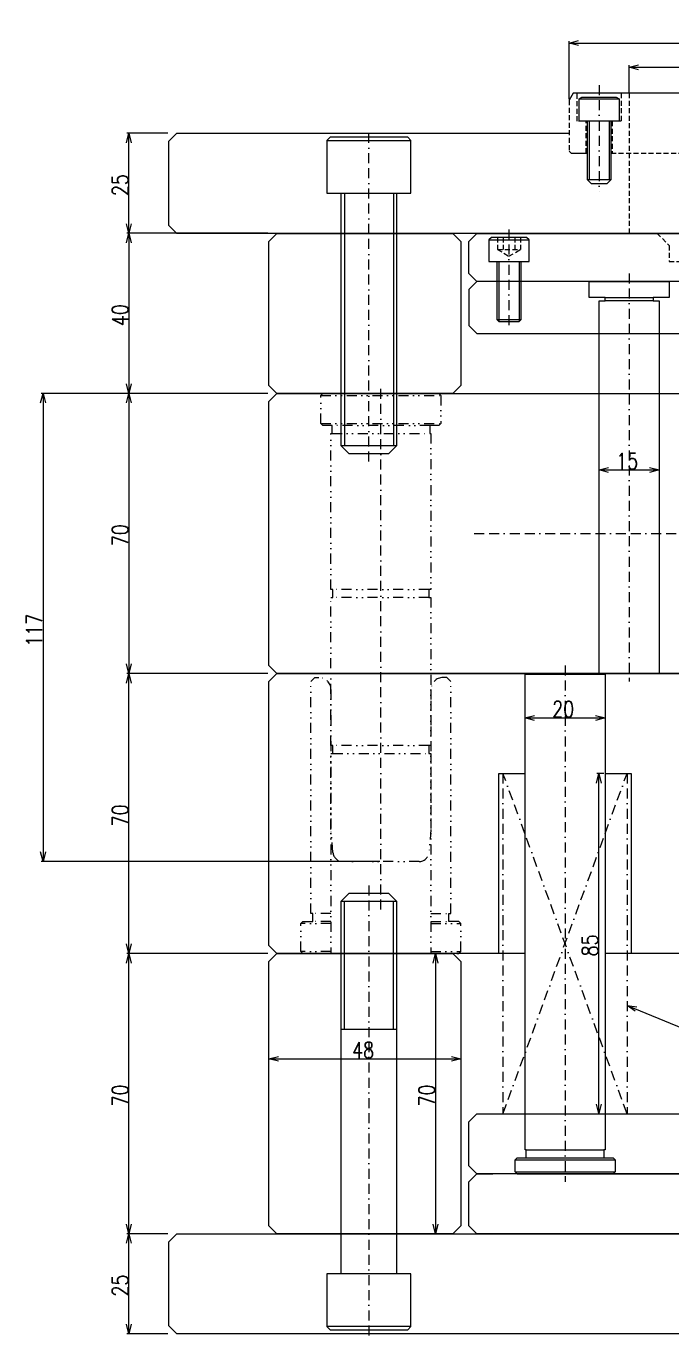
# Model space of a CAD drawing. Extents: x -430 to 437, y -440 to 538.
# Drawn here: x -383.1 to -221.5, y 71.4 to 399.2 of the extents above; entities that cross this region are included whole.
import ezdxf

# ---------------------------------------------------------------- set-up
doc = ezdxf.new("R2010")
doc.units = 0
for name, pattern in [('BORDER', [8.75, 2.5, -1.25, 2.5, -1.25, 0, -1.25]), ('DIVIDE', [6.25, 2.5, -1.25, 0, -1.25, 0, -1.25]), ('HIDDEN', [1.875, 1.25, -0.625])]:
    doc.linetypes.add(name, pattern=pattern)
for name, color, linetype in [('1', 7, 'CONTINUOUS'), ('13', 7, 'CONTINUOUS'), ('136', 7, 'CONTINUOUS'), ('6', 7, 'CONTINUOUS')]:
    doc.layers.add(name, color=color, linetype=linetype)
doc.styles.add('EXCESS_STANDARD', font='txt', dxfattribs={"height": 0.2, "bigfont": 'BIGFONT'})
doc.dimstyles.new('ISO-25', dxfattribs={"dimtxt": 4, "dimasz": 2.4, "dimexe": 0.18, "dimexo": 0.3, "dimgap": 0.2, "dimtad": 1, "dimtih": 1, "dimtoh": 1, "dimzin": 12, "dimcen": 0.09, "dimazin": 3, "dimtfac": 0.5, "dimtofl": 0, "dimtmove": 0, "dimatfit": 3})

# ---------------------------------------------------------------- blocks, each defined once
blk = doc.blocks.new('*D2')
at = {"layer": '1', "color": 50, "linetype": 'CONTINUOUS'}
for p, q in [((-247.45, 394.98), (-245.05, 395.58)), ((-247.45, 380.99), (-247.45, 395.48)), ((-245.05, 394.38), (-247.45, 394.98)), ((-247.45, 394.98), (-147.45, 394.98)), ((-149.85, 395.58), (-147.45, 394.98)), ((-147.45, 394.98), (-149.85, 394.38)), ((-147.45, 380.99), (-147.45, 395.48))]:
    blk.add_line(p, q, dxfattribs=at)
at = {"layer": '1', "color": 7, "linetype": 'CONTINUOUS', "style": 'EXCESS_STANDARD', "width": 0.8}
for s, p in [('%%c', (-203.85, 395.18)), ('100', (-200.65, 395.18))]:
    blk.add_text(s, height=4, dxfattribs=at).set_placement(p)
blk = doc.blocks.new('*D4')
at = {"layer": '1', "color": 50, "linetype": 'CONTINUOUS'}
for p, q in [((-240.59, 210.03), (-239.99, 212.43)), ((-238.75, 212.43), (-240.49, 212.43)), ((-239.99, 212.43), (-239.39, 210.03)), ((-239.99, 127.43), (-239.99, 212.43)), ((-239.99, 127.43), (-240.59, 129.83)), ((-239.39, 129.83), (-239.99, 127.43))]:
    blk.add_line(p, q, dxfattribs=at)
at = {"layer": '1', "color": 7, "linetype": 'CONTINUOUS', "style": 'EXCESS_STANDARD', "width": 0.8}
blk.add_text('85', height=4, rotation=90, dxfattribs=at).set_placement((-240.19, 166.73))
blk = doc.blocks.new('*D6')
at = {"layer": '1', "color": 50, "linetype": 'CONTINUOUS'}
for p, q in [((-358.05, 345.03), (-357.45, 347.43)), ((-322.75, 347.43), (-357.95, 347.43)), ((-357.45, 347.43), (-356.85, 345.03)), ((-357.45, 347.43), (-357.45, 307.43)), ((-357.45, 307.43), (-358.05, 309.83)), ((-356.85, 309.83), (-357.45, 307.43)), ((-322.75, 307.43), (-357.95, 307.43))]:
    blk.add_line(p, q, dxfattribs=at)
at = {"layer": '1', "color": 7, "linetype": 'CONTINUOUS', "style": 'EXCESS_STANDARD', "width": 0.8}
blk.add_text('40', height=4, rotation=90, dxfattribs=at).set_placement((-357.65, 324.23))
blk = doc.blocks.new('*D7')
at = {"layer": '1', "color": 50, "linetype": 'CONTINUOUS'}
for p, q in [((-358.05, 305.03), (-357.45, 307.43)), ((-322.75, 307.43), (-357.95, 307.43)), ((-357.45, 307.43), (-356.85, 305.03)), ((-357.45, 307.43), (-357.45, 237.43)), ((-357.45, 237.43), (-358.05, 239.83)), ((-356.85, 239.83), (-357.45, 237.43)), ((-322.75, 237.43), (-357.95, 237.43))]:
    blk.add_line(p, q, dxfattribs=at)
at = {"layer": '1', "color": 7, "linetype": 'CONTINUOUS', "style": 'EXCESS_STANDARD', "width": 0.8}
blk.add_text('70', height=4, rotation=90, dxfattribs=at).set_placement((-357.65, 269.23))
blk = doc.blocks.new('*D12')
at = {"layer": '1', "color": 50, "linetype": 'CONTINUOUS'}
for p, q in [((-358.05, 165.03), (-357.45, 167.43)), ((-322.75, 167.43), (-357.95, 167.43)), ((-357.45, 167.43), (-356.85, 165.03)), ((-357.45, 97.43), (-357.45, 167.43)), ((-357.45, 97.43), (-358.05, 99.83)), ((-356.85, 99.83), (-357.45, 97.43)), ((-347.75, 97.43), (-357.95, 97.43))]:
    blk.add_line(p, q, dxfattribs=at)
at = {"layer": '1', "color": 7, "linetype": 'CONTINUOUS', "style": 'EXCESS_STANDARD', "width": 0.8}
blk.add_text('70', height=4, rotation=90, dxfattribs=at).set_placement((-357.65, 129.23))
blk = doc.blocks.new('*D13')
at = {"layer": '1', "color": 50, "linetype": 'CONTINUOUS'}
for p, q in [((-258.45, 226.32), (-256.05, 226.92)), ((-256.05, 225.72), (-258.45, 226.32)), ((-258.45, 226.32), (-238.45, 226.32)), ((-240.85, 226.92), (-238.45, 226.32)), ((-238.45, 226.32), (-240.85, 225.72))]:
    blk.add_line(p, q, dxfattribs=at)
at = {"layer": '1', "color": 7, "linetype": 'CONTINUOUS', "style": 'EXCESS_STANDARD', "width": 0.8}
blk.add_text('20', height=4, dxfattribs=at).set_placement((-251.65, 226.52))
blk = doc.blocks.new('*D14')
at = {"layer": '1', "color": 50, "linetype": 'CONTINUOUS'}
for p, q in [((-379.51, 305.03), (-378.91, 307.43)), ((-322.75, 307.43), (-379.41, 307.43)), ((-378.91, 307.43), (-378.31, 305.03)), ((-378.91, 307.43), (-378.91, 190.43)), ((-378.91, 190.43), (-379.51, 192.83)), ((-294.75, 190.43), (-379.41, 190.43)), ((-378.31, 192.83), (-378.91, 190.43))]:
    blk.add_line(p, q, dxfattribs=at)
at = {"layer": '1', "color": 7, "linetype": 'CONTINUOUS', "style": 'EXCESS_STANDARD', "width": 0.8}
blk.add_text('117', height=4, rotation=90, dxfattribs=at).set_placement((-379.11, 244.13))
blk = doc.blocks.new('*D57')
at = {"layer": '1', "color": 50, "linetype": 'CONTINUOUS'}
for p, q in [((-239.95, 288.29), (-237.55, 288.89)), ((-227.35, 288.89), (-224.95, 288.29)), ((-237.55, 287.69), (-239.95, 288.29)), ((-239.95, 288.29), (-224.95, 288.29)), ((-224.95, 288.29), (-227.35, 287.69))]:
    blk.add_line(p, q, dxfattribs=at)
at = {"layer": '1', "color": 7, "linetype": 'CONTINUOUS', "style": 'EXCESS_STANDARD', "width": 0.8}
blk.add_text('15', height=4, dxfattribs=at).set_placement((-235.65, 288.49))
blk = doc.blocks.new('*D58')
at = {"layer": '1', "color": 50, "linetype": 'CONTINUOUS'}
for p, q in [((-322.447036, 141.119729), (-320.047036, 141.719729)), ((-320.047036, 140.519729), (-322.447036, 141.119729)), ((-322.447036, 141.119729), (-274.447036, 141.119729)), ((-276.847036, 141.719729), (-274.447036, 141.119729)), ((-274.447036, 141.119729), (-276.847036, 140.519729))]:
    blk.add_line(p, q, dxfattribs=at)
at = {"layer": '1', "color": 7, "linetype": 'CONTINUOUS', "style": 'EXCESS_STANDARD', "width": 0.8}
blk.add_text('48', height=4, dxfattribs=at).set_placement((-301.647036, 141.319729))
blk = doc.blocks.new('*D59')
at = {"layer": '1', "color": 50, "linetype": 'CONTINUOUS'}
for p, q in [((-281.41, 165.03), (-280.81, 167.43)), ((-280.81, 167.43), (-280.21, 165.03)), ((-280.81, 167.43), (-280.81, 97.43)), ((-280.81, 97.43), (-281.41, 99.83)), ((-280.21, 99.83), (-280.81, 97.43))]:
    blk.add_line(p, q, dxfattribs=at)
at = {"layer": '1', "color": 7, "linetype": 'CONTINUOUS', "style": 'EXCESS_STANDARD', "width": 0.8}
blk.add_text('70', height=4, rotation=90, dxfattribs=at).set_placement((-281.01, 129.23))
blk = doc.blocks.new('*D65')
at = {"layer": '136', "color": 50, "linetype": 'CONTINUOUS'}
for p, q in [((-232.45, 388.92), (-230.05, 389.52)), ((-232.45, 382.73), (-232.45, 389.42)), ((-230.05, 388.32), (-232.45, 388.92)), ((-232.45, 388.92), (-162.45, 388.92)), ((-164.85, 389.52), (-162.45, 388.92)), ((-162.45, 388.92), (-164.85, 388.32)), ((-162.45, 382.73), (-162.45, 389.42))]:
    blk.add_line(p, q, dxfattribs=at)
at = {"layer": '136', "color": 7, "linetype": 'CONTINUOUS', "style": 'EXCESS_STANDARD', "width": 0.8}
for s, p in [('%%c', (-202.25, 389.12)), ('70', (-199.05, 389.12))]:
    blk.add_text(s, height=4, dxfattribs=at).set_placement(p)
blk = doc.blocks.new('*D70')
at = {"layer": '136', "color": 50, "linetype": 'CONTINUOUS'}
for p, q in [((-358.05, 95.03), (-357.45, 97.43)), ((-347.75, 97.43), (-357.95, 97.43)), ((-357.45, 97.43), (-356.85, 95.03)), ((-357.45, 72.43), (-357.45, 97.43)), ((-357.45, 72.43), (-358.05, 74.83)), ((-347.75, 72.43), (-357.95, 72.43)), ((-356.85, 74.83), (-357.45, 72.43))]:
    blk.add_line(p, q, dxfattribs=at)
at = {"layer": '136', "color": 7, "linetype": 'CONTINUOUS', "style": 'EXCESS_STANDARD', "width": 0.8}
blk.add_text('25', height=4, rotation=90, dxfattribs=at).set_placement((-357.65, 81.73))
blk = doc.blocks.new('*D71')
at = {"layer": '136', "color": 50, "linetype": 'CONTINUOUS'}
for p, q in [((-358.05, 235.03), (-357.45, 237.43)), ((-322.75, 237.43), (-357.95, 237.43)), ((-357.45, 237.43), (-356.85, 235.03)), ((-357.45, 167.43), (-357.45, 237.43)), ((-357.45, 167.43), (-358.05, 169.83)), ((-322.75, 167.43), (-357.95, 167.43)), ((-356.85, 169.83), (-357.45, 167.43))]:
    blk.add_line(p, q, dxfattribs=at)
at = {"layer": '136', "color": 7, "linetype": 'CONTINUOUS', "style": 'EXCESS_STANDARD', "width": 0.8}
blk.add_text('70', height=4, rotation=90, dxfattribs=at).set_placement((-357.65, 199.23))
blk = doc.blocks.new('*D72')
at = {"layer": '136', "color": 50, "linetype": 'CONTINUOUS'}
for p, q in [((-358.05, 370.03), (-357.45, 372.43)), ((-347.75, 372.43), (-357.95, 372.43)), ((-357.45, 372.43), (-356.85, 370.03)), ((-357.45, 347.43), (-357.45, 372.43)), ((-357.45, 347.43), (-358.05, 349.83)), ((-347.75, 347.43), (-357.95, 347.43)), ((-356.85, 349.83), (-357.45, 347.43))]:
    blk.add_line(p, q, dxfattribs=at)
at = {"layer": '136', "color": 7, "linetype": 'CONTINUOUS', "style": 'EXCESS_STANDARD', "width": 0.8}
blk.add_text('25', height=4, rotation=90, dxfattribs=at).set_placement((-357.65, 356.73))

msp = doc.modelspace()

# ---------------------------------------------------------------- linework, layer by layer
at = {"layer": '1', "color": 7, "linetype": 'CONTINUOUS'}
for p, q in [((-246.447, 382.4258), (-247.447, 380.6937)), ((-232.447, 382.4258), (-246.447, 382.4258)), ((-162.447, 382.4258), (-232.447, 382.4258)), ((-347.447, 370.4258), (-345.447, 372.4258)), ((-347.447, 349.4258), (-347.447, 370.4258)), ((-345.447, 372.4258), (-247.447, 372.4258)), ((-247.447, 367.9258), (-246.947, 367.4258)), ((-246.947, 367.4258), (-242.947, 367.4258)), ((-345.447, 347.4258), (-347.447, 349.4258)), ((-49.447, 347.4258), (-345.447, 347.4258)), ((-322.447, 345.4258), (-320.447, 347.4258)), ((-320.447, 347.4258), (-276.447, 347.4258)), ((-276.447, 347.4258), (-274.447, 345.4258)), ((-272.447, 345.4258), (-270.447, 347.4258)), ((-270.447, 347.4258), (-124.447, 347.4258)), ((-322.447, 309.4258), (-322.447, 345.4258)), ((-274.447, 345.4258), (-274.447, 309.4258)), ((-272.447, 337.4258), (-272.447, 345.4258)), ((-270.447, 335.4258), (-272.447, 337.4258)), ((-270.447, 335.4258), (-272.447, 333.4258)), ((-124.447, 335.4258), (-270.447, 335.4258)), ((-124.447, 335.4258), (-270.447, 335.4258)), ((-272.447, 333.4258), (-272.447, 324.4258)), ((-272.447, 324.4258), (-270.447, 322.4258)), ((-270.447, 322.4258), (-124.447, 322.4258)), ((-320.447, 307.4258), (-322.447, 309.4258)), ((-274.447, 309.4258), (-276.447, 307.4258)), ((-322.447, 305.4258), (-320.447, 307.4258)), ((-322.447, 239.4258), (-322.447, 305.4258)), ((-320.447, 307.4258), (-74.447, 307.4258)), ((-276.447, 307.4258), (-320.447, 307.4258)), ((-320.447, 237.4258), (-322.447, 239.4258)), ((-322.447, 235.4258), (-320.447, 237.4258)), ((-320.447, 237.4258), (-215.8109, 237.4258)), ((-215.8109, 237.4258), (-320.447, 237.4258)), ((-322.447, 169.4258), (-322.447, 235.4258)), ((-320.447, 167.4258), (-322.447, 169.4258)), ((-322.447, 165.4258), (-320.447, 167.4258)), ((-258.447, 167.4258), (-320.447, 167.4258)), ((-320.447, 167.4258), (-276.447, 167.4258)), ((-276.447, 167.4258), (-274.447, 165.4258)), ((-74.447, 167.4258), (-238.447, 167.4258)), ((-322.447, 99.4258), (-322.447, 165.4258)), ((-274.447, 165.4258), (-274.447, 99.4258)), ((-272.447, 125.4258), (-270.447, 127.4258)), ((-272.447, 114.4258), (-272.447, 125.4258)), ((-270.447, 127.4258), (-258.447, 127.4258)), ((-258.447, 127.4258), (-124.447, 127.4258)), ((-270.447, 112.4258), (-272.447, 114.4258)), ((-272.447, 110.4258), (-270.447, 112.4258)), ((-270.447, 112.4258), (-266.447, 112.4258)), ((-260.447, 112.4258), (-270.447, 112.4258)), ((-124.447, 112.4258), (-260.447, 112.4258)), ((-260.447, 112.4258), (-124.447, 112.4258)), ((-272.447, 99.4258), (-272.447, 110.4258)), ((-320.447, 97.4258), (-322.447, 99.4258)), ((-274.447, 99.4258), (-276.447, 97.4258)), ((-270.447, 97.4258), (-272.447, 99.4258)), ((-347.447, 95.4258), (-345.447, 97.4258)), ((-347.447, 74.4258), (-347.447, 95.4258)), ((-345.447, 97.4258), (-49.447, 97.4258)), ((-276.447, 97.4258), (-320.447, 97.4258)), ((-124.447, 97.4258), (-270.447, 97.4258)), ((-345.447, 72.4258), (-347.447, 74.4258)), ((-49.447, 72.4258), (-345.447, 72.4258))]:
    msp.add_line(p, q, dxfattribs=at)
at = {"layer": '1', "color": 7, "linetype": 'HIDDEN'}
for p, q in [((-247.447, 380.6937), (-247.447, 367.9258)), ((-232.447, 382.4258), (-232.447, 347.4258)), ((-236.947, 367.4258), (-157.947, 367.4258)), ((-225.447, 347.4258), (-222.447, 344.4258)), ((-222.447, 344.4258), (-222.447, 340.4258)), ((-222.447, 340.4258), (-172.447, 340.4258))]:
    msp.add_line(p, q, dxfattribs=at)
at = {"layer": '1', "color": 141, "linetype": 'BORDER'}
for p, q in [((-271.129, 272.4258), (-100.447, 272.4258)), ((-248.447, 239.4258), (-248.447, 110.4258))]:
    msp.add_line(p, q, dxfattribs=at)
at = {"layer": '13', "color": 141, "linetype": 'BORDER'}
for p, q in [((-239.947, 384.4258), (-239.947, 357.8627)), ((-297.447, 290.4258), (-297.447, 373.4258)), ((-232.447, 337.4258), (-232.447, 235.4258)), ((-294.447, 178.4258), (-294.447, 309.4258)), ((-297.447, 184.4258), (-297.447, 71.4258))]:
    msp.add_line(p, q, dxfattribs=at)
at = {"layer": '13', "color": 141, "linetype": 'HIDDEN'}
for p, q in [((-245.447, 375.4258), (-245.447, 382.4258)), ((-234.447, 382.4258), (-234.447, 375.4258)), ((-234.447, 375.4258), (-245.447, 375.4258)), ((-243.197, 367.4258), (-243.197, 375.4258)), ((-236.697, 375.4258), (-236.697, 367.4258))]:
    msp.add_line(p, q, dxfattribs=at)
at = {"layer": '13', "color": 7, "linetype": 'CONTINUOUS'}
for p, q in [((-244.947, 381.0258), (-244.2542, 381.4258)), ((-244.947, 381.0258), (-234.947, 381.0258)), ((-244.947, 375.4258), (-244.947, 381.0258)), ((-244.2542, 381.4258), (-235.6399, 381.4258)), ((-235.6399, 381.4258), (-234.947, 381.0258)), ((-234.947, 381.0258), (-234.947, 375.4258)), ((-234.947, 375.4258), (-244.947, 375.4258)), ((-242.947, 375.4258), (-242.947, 360.8627)), ((-236.947, 360.8627), (-236.947, 375.4258)), ((-307.147, 371.4258), (-307.947, 370.6258)), ((-307.947, 370.6258), (-286.947, 370.6258)), ((-307.947, 370.6258), (-307.947, 357.4258)), ((-287.747, 371.4258), (-307.147, 371.4258)), ((-286.947, 370.6258), (-287.747, 371.4258)), ((-286.947, 357.4258), (-286.947, 370.6258)), ((-242.947, 360.8627), (-236.947, 360.8627)), ((-242.947, 360.8627), (-241.947, 359.8627)), ((-237.947, 359.8627), (-236.947, 360.8627)), ((-307.947, 357.4258), (-304.447, 357.4258)), ((-304.447, 357.4258), (-290.447, 357.4258)), ((-304.447, 357.4258), (-304.447, 294.4258)), ((-290.447, 294.4258), (-290.447, 357.4258)), ((-290.447, 357.4258), (-286.947, 357.4258)), ((-241.947, 359.8627), (-237.947, 359.8627)), ((-242.447, 331.4258), (-242.447, 335.4258)), ((-242.447, 335.4258), (-222.447, 335.4258)), ((-222.447, 335.4258), (-222.447, 331.4258)), ((-238.447, 331.4258), (-242.447, 331.4258)), ((-238.447, 331.4258), (-226.447, 331.4258)), ((-238.447, 330.5758), (-238.447, 331.4258)), ((-222.447, 331.4258), (-226.447, 331.4258)), ((-226.447, 331.4258), (-226.447, 330.5758)), ((-239.947, 237.4258), (-239.947, 330.5758)), ((-239.947, 330.5758), (-238.447, 330.5758)), ((-226.447, 330.5758), (-238.447, 330.5758)), ((-226.447, 330.5758), (-224.947, 330.5758)), ((-224.947, 330.5758), (-224.947, 237.4258)), ((-304.447, 294.4258), (-290.447, 294.4258)), ((-304.447, 294.4258), (-302.447, 292.4258)), ((-302.447, 292.4258), (-292.447, 292.4258)), ((-292.447, 292.4258), (-290.447, 294.4258)), ((-258.447, 237.2258), (-258.247, 237.4258)), ((-258.447, 237.2258), (-238.447, 237.2258)), ((-258.447, 118.4258), (-258.447, 237.2258)), ((-258.247, 237.4258), (-238.647, 237.4258)), ((-224.947, 237.4258), (-239.947, 237.4258)), ((-238.647, 237.4258), (-238.447, 237.2258)), ((-238.447, 237.2258), (-238.447, 118.4258)), ((-264.947, 167.4258), (-264.947, 212.4258)), ((-264.947, 212.4258), (-258.447, 212.4258)), ((-238.447, 212.4258), (-231.947, 212.4258)), ((-231.947, 212.4258), (-231.947, 167.4258)), ((-302.447, 182.4258), (-304.447, 180.4258)), ((-290.447, 180.4258), (-304.447, 180.4258)), ((-304.447, 180.4258), (-304.447, 87.4258)), ((-292.447, 182.4258), (-302.447, 182.4258)), ((-290.447, 180.4258), (-292.447, 182.4258)), ((-290.447, 87.4258), (-290.447, 180.4258)), ((-290.447, 148.4258), (-304.447, 148.4258)), ((-258.147, 118.4258), (-258.447, 118.4258)), ((-258.147, 118.4258), (-238.747, 118.4258)), ((-258.147, 116.4258), (-258.147, 118.4258)), ((-238.447, 118.4258), (-238.747, 118.4258)), ((-238.747, 118.4258), (-238.747, 116.4258)), ((-260.947, 115.9258), (-260.447, 116.4258)), ((-260.947, 115.9258), (-235.947, 115.9258)), ((-260.947, 112.9258), (-260.947, 115.9258)), ((-260.447, 116.4258), (-258.147, 116.4258)), ((-258.147, 116.4258), (-238.747, 116.4258)), ((-238.747, 116.4258), (-236.447, 116.4258)), ((-236.447, 116.4258), (-235.947, 115.9258)), ((-235.947, 115.9258), (-235.947, 112.9258)), ((-260.947, 112.9258), (-235.947, 112.9258)), ((-260.447, 112.4258), (-260.947, 112.9258)), ((-236.447, 112.4258), (-260.447, 112.4258)), ((-235.947, 112.9258), (-236.447, 112.4258)), ((-304.447, 87.4258), (-307.947, 87.4258)), ((-307.947, 87.4258), (-307.947, 74.2258)), ((-290.447, 87.4258), (-304.447, 87.4258)), ((-286.947, 87.4258), (-290.447, 87.4258)), ((-286.947, 74.2258), (-286.947, 87.4258)), ((-286.947, 74.2258), (-307.947, 74.2258)), ((-307.947, 74.2258), (-307.147, 73.4258)), ((-307.147, 73.4258), (-287.747, 73.4258)), ((-287.747, 73.4258), (-286.947, 74.2258))]:
    msp.add_line(p, q, dxfattribs=at)
at = {"layer": '13', "color": 141, "linetype": 'CONTINUOUS'}
for p, q in [((-242.447, 375.4258), (-242.447, 360.8627)), ((-237.447, 375.4258), (-237.447, 360.8627)), ((-303.547, 357.4258), (-303.547, 294.4258)), ((-291.347, 357.4258), (-291.347, 294.4258)), ((-303.547, 148.4258), (-303.547, 180.4258)), ((-291.347, 148.4258), (-291.347, 180.4258))]:
    msp.add_line(p, q, dxfattribs=at)
at = {"layer": '13', "color": 141, "linetype": 'DIVIDE'}
for p, q in [((-309.447, 306.9258), (-308.947, 307.4258)), ((-309.447, 306.9258), (-279.447, 306.9258)), ((-309.447, 299.9258), (-309.447, 306.9258)), ((-308.947, 307.4258), (-279.947, 307.4258)), ((-279.947, 307.4258), (-279.447, 306.9258)), ((-279.447, 306.9258), (-279.447, 299.9258)), ((-309.447, 299.9258), (-279.447, 299.9258)), ((-308.947, 299.4258), (-309.447, 299.9258)), ((-306.647, 299.4258), (-308.947, 299.4258)), ((-282.247, 299.4258), (-306.647, 299.4258)), ((-306.647, 297.4258), (-306.647, 299.4258)), ((-279.947, 299.4258), (-282.247, 299.4258)), ((-282.247, 299.4258), (-282.247, 297.4258)), ((-279.447, 299.9258), (-279.947, 299.4258)), ((-306.947, 258.4258), (-306.947, 297.4258)), ((-306.947, 297.4258), (-306.647, 297.4258)), ((-306.647, 297.4258), (-282.247, 297.4258)), ((-282.247, 297.4258), (-281.947, 297.4258)), ((-281.947, 297.4258), (-281.947, 258.4258)), ((-306.447, 258.4258), (-306.947, 258.4258)), ((-306.947, 219.4258), (-306.947, 256.4258)), ((-306.947, 256.4258), (-306.447, 256.4258)), ((-282.447, 258.4258), (-306.447, 258.4258)), ((-306.447, 256.4258), (-306.447, 258.4258)), ((-282.447, 256.4258), (-306.447, 256.4258)), ((-281.947, 258.4258), (-282.447, 258.4258)), ((-282.447, 258.4258), (-282.447, 256.4258)), ((-282.447, 256.4258), (-281.947, 256.4258)), ((-281.947, 256.4258), (-281.947, 219.4258)), ((-311.947, 235.4258), (-310.947, 236.4258)), ((-310.947, 236.4258), (-309.947, 236.4258)), ((-277.947, 236.4258), (-278.947, 236.4258)), ((-276.947, 235.4258), (-277.947, 236.4258)), ((-311.947, 177.4258), (-311.947, 235.4258)), ((-306.947, 233.4258), (-306.947, 167.4258)), ((-281.947, 233.4258), (-281.947, 167.4258)), ((-276.947, 177.4258), (-276.947, 235.4258)), ((-306.447, 219.4258), (-306.947, 219.4258)), ((-306.947, 198.4258), (-306.947, 217.4258)), ((-306.947, 217.4258), (-306.447, 217.4258)), ((-282.447, 219.4258), (-306.447, 219.4258)), ((-306.447, 217.4258), (-306.447, 219.4258)), ((-306.447, 217.4258), (-282.447, 217.4258)), ((-281.947, 219.4258), (-282.447, 219.4258)), ((-282.447, 219.4258), (-282.447, 217.4258)), ((-282.447, 217.4258), (-281.947, 217.4258)), ((-281.947, 217.4258), (-281.947, 198.4258)), ((-306.4468, 192.7079), (-306.947, 198.4258)), ((-281.947, 198.4258), (-282.4473, 192.7079)), ((-284.9378, 190.4258), (-303.9563, 190.4258)), ((-311.447, 177.4258), (-311.947, 177.4258)), ((-306.947, 177.4258), (-311.447, 177.4258)), ((-311.447, 175.4258), (-311.447, 177.4258)), ((-281.947, 177.4258), (-277.447, 177.4258)), ((-277.447, 175.4258), (-277.447, 177.4258)), ((-277.447, 177.4258), (-276.947, 177.4258)), ((-314.447, 174.9258), (-313.947, 175.4258)), ((-306.947, 174.9258), (-314.447, 174.9258)), ((-314.447, 167.9258), (-314.447, 174.9258)), ((-313.947, 175.4258), (-311.447, 175.4258)), ((-306.947, 175.4258), (-311.447, 175.4258)), ((-281.947, 175.4258), (-277.447, 175.4258)), ((-281.947, 174.9258), (-274.447, 174.9258)), ((-274.947, 175.4258), (-277.447, 175.4258)), ((-274.447, 174.9258), (-274.947, 175.4258)), ((-274.447, 167.9258), (-274.447, 174.9258)), ((-306.947, 167.9258), (-314.447, 167.9258)), ((-313.947, 167.4258), (-314.447, 167.9258)), ((-306.947, 167.4258), (-313.947, 167.4258)), ((-281.947, 167.9258), (-274.447, 167.9258)), ((-281.947, 167.4258), (-274.947, 167.4258)), ((-274.947, 167.4258), (-274.447, 167.9258))]:
    msp.add_line(p, q, dxfattribs=at)
at = {"layer": '13', "color": 91, "linetype": 'BORDER'}
for p, q in [((-263.947, 127.4258), (-232.947, 212.4258)), ((-232.947, 127.4258), (-263.947, 212.4258)), ((-263.947, 212.4258), (-263.947, 127.4258)), ((-232.947, 212.4258), (-232.947, 127.4258))]:
    msp.add_line(p, q, dxfattribs=at)
at = {"layer": '13', "color": 50, "linetype": 'CONTINUOUS'}
for p, q in [((-230.9532, 153.0103), (-232.947, 154.4749)), ((-232.947, 154.4749), (-230.4986, 154.1209)), ((-232.947, 154.4749), (-209.1317, 144.7257))]:
    msp.add_line(p, q, dxfattribs=at)
at = {"layer": '13', "color": 141, "linetype": 'DIVIDE'}
for centre, radius, start, end in [((-309.947, 233.4258), 3, 0, 90), ((-278.947, 233.4258), 3, 90, 180), ((-303.9563, 192.9258), 2.5, 185, 270), ((-284.9378, 192.9258), 2.5, 270, 355)]:
    msp.add_arc(centre, radius, start, end, dxfattribs=at)
at = {"layer": '6', "color": 141, "linetype": 'BORDER'}
msp.add_line((-262.447, 348.4258), (-262.447, 323.4258), dxfattribs=at)
at = {"layer": '6', "color": 7, "linetype": 'CONTINUOUS'}
for p, q in [((-266.847, 346.4258), (-267.447, 345.8258)), ((-267.447, 345.8258), (-267.447, 340.4258)), ((-267.447, 345.8258), (-257.447, 345.8258)), ((-258.047, 346.4258), (-266.847, 346.4258)), ((-257.447, 345.8258), (-258.047, 346.4258)), ((-257.447, 340.4258), (-257.447, 345.8258)), ((-267.447, 340.4258), (-265.447, 340.4258)), ((-265.447, 340.4258), (-265.447, 325.9258)), ((-265.447, 340.4258), (-259.447, 340.4258)), ((-259.447, 340.4258), (-257.447, 340.4258)), ((-259.447, 325.9258), (-259.447, 340.4258)), ((-265.447, 325.9258), (-264.947, 325.4258)), ((-265.447, 325.9258), (-259.447, 325.9258)), ((-264.947, 325.4258), (-259.947, 325.4258)), ((-259.947, 325.4258), (-259.447, 325.9258))]:
    msp.add_line(p, q, dxfattribs=at)
at = {"layer": '6', "color": 121, "linetype": 'HIDDEN'}
for p, q in [((-265.3338, 346.4258), (-265.3338, 343.4258)), ((-263.8904, 346.4258), (-263.8904, 343.4258)), ((-261.0037, 346.4258), (-261.0037, 343.4258)), ((-259.5603, 346.4258), (-259.5603, 343.4258)), ((-265.3338, 343.4258), (-259.5603, 343.4258)), ((-265.3338, 343.4258), (-262.447, 341.6912)), ((-262.447, 341.6912), (-259.5603, 343.4258))]:
    msp.add_line(p, q, dxfattribs=at)
at = {"layer": '6', "color": 150, "linetype": 'CONTINUOUS'}
for p, q in [((-264.947, 340.4258), (-264.947, 325.4258)), ((-259.947, 340.4258), (-259.947, 325.4258))]:
    msp.add_line(p, q, dxfattribs=at)

# ---------------------------------------------------------------- dimensions: what is measured, and where the dimension line sits
at = {"layer": '1'}
for base, p1, p2, override, picture, middle in [((-147.447, 394.9835), (-247.447, 380.6937), (-147.447, 380.6937), {"dimtxt": 2, "dimasz": 2.4, "dimdec": 2, "dimzin": 0, "dimtol": 0, "dimlim": 0, "dimtdec": 3, "dimtzin": 8}, '*D2', (-197.447, 397.1835)), ((-224.947, 288.2872), (-239.947, 288.2872), (-224.947, 288.2872), {"dimtxt": 2, "dimasz": 2.4, "dimdec": 3, "dimzin": 0, "dimtol": 0, "dimlim": 0, "dimtdec": 3, "dimtzin": 8}, '*D57', (-232.447, 290.4872)), ((-238.447, 226.3237), (-258.447, 226.3237), (-238.447, 226.3237), {"dimtxt": 2, "dimasz": 2.4, "dimdec": 3, "dimzin": 0, "dimtol": 0, "dimlim": 0, "dimtdec": 3, "dimtzin": 8}, '*D13', (-248.447, 228.5237)), ((-274.447, 141.1197), (-322.447, 141.1197), (-274.447, 141.1197), {"dimtxt": 2, "dimasz": 2.4, "dimdec": 3, "dimzin": 0, "dimtol": 0, "dimlim": 0, "dimtdec": 3, "dimtzin": 8}, '*D58', (-298.447, 143.3197))]:
    dim = msp.add_linear_dim(base=base, p1=p1, p2=p2, dimstyle='ISO-25', override=override, dxfattribs=at)
    dim.commit()
    dim.dimension.update_dxf_attribs({"geometry": picture, "text_midpoint": middle, "dimtype": 128})
for base, p1, p2, angle, picture, middle in [((-357.447, 307.4258), (-322.447, 347.4258), (-322.447, 307.4258), 270, '*D6', (-359.647, 327.4258)), ((-378.9136, 190.4258), (-322.447, 307.4258), (-294.447, 190.4258), 270, '*D14', (-381.1136, 248.9258)), ((-357.447, 237.4258), (-322.447, 307.4258), (-322.447, 237.4258), 270, '*D7', (-359.647, 272.4258)), ((-239.9884, 212.4258), (-239.9884, 127.4258), (-238.447, 212.4258), 90, '*D4', (-242.1884, 169.9258)), ((-357.447, 167.4258), (-347.447, 97.4258), (-322.447, 167.4258), 90, '*D12', (-359.647, 132.4258)), ((-280.8102, 97.4258), (-280.8102, 167.4258), (-280.8102, 97.4258), 270, '*D59', (-283.0102, 132.4258))]:
    dim = msp.add_linear_dim(base=base, p1=p1, p2=p2, angle=angle, dimstyle='ISO-25', override={"dimtxt": 2, "dimasz": 2.4, "dimdec": 3, "dimzin": 0, "dimtol": 0, "dimlim": 0, "dimtdec": 3, "dimtzin": 8}, dxfattribs=at)
    dim.commit()
    dim.dimension.update_dxf_attribs({"geometry": picture, "text_midpoint": middle, "dimtype": 128, "text_rotation": 90})
at = {"layer": '136'}
dim = msp.add_linear_dim(base=(-162.447, 388.922), p1=(-232.447, 382.4258), p2=(-162.447, 382.4258), dimstyle='ISO-25', override={"dimtxt": 2, "dimasz": 2.4, "dimdec": 2, "dimzin": 0, "dimtol": 0, "dimlim": 0, "dimtdec": 3, "dimtzin": 8}, dxfattribs=at)
dim.commit()
dim.dimension.update_dxf_attribs({"geometry": '*D65', "text_midpoint": (-197.447, 391.122), "dimtype": 128})
for base, p1, p2, picture, middle in [((-357.447, 372.4258), (-347.447, 347.4258), (-347.447, 372.4258), '*D72', (-359.647, 359.9258)), ((-357.447, 237.4258), (-322.447, 167.4258), (-322.447, 237.4258), '*D71', (-359.647, 202.4258)), ((-357.447, 97.4258), (-347.447, 72.4258), (-347.447, 97.4258), '*D70', (-359.647, 84.9258))]:
    dim = msp.add_linear_dim(base=base, p1=p1, p2=p2, angle=90, dimstyle='ISO-25', override={"dimtxt": 2, "dimasz": 2.4, "dimdec": 2, "dimzin": 0, "dimtol": 0, "dimlim": 0, "dimtdec": 3, "dimtzin": 8}, dxfattribs=at)
    dim.commit()
    dim.dimension.update_dxf_attribs({"geometry": picture, "text_midpoint": middle, "dimtype": 128, "text_rotation": 90})

doc.saveas('drawing.dxf')
